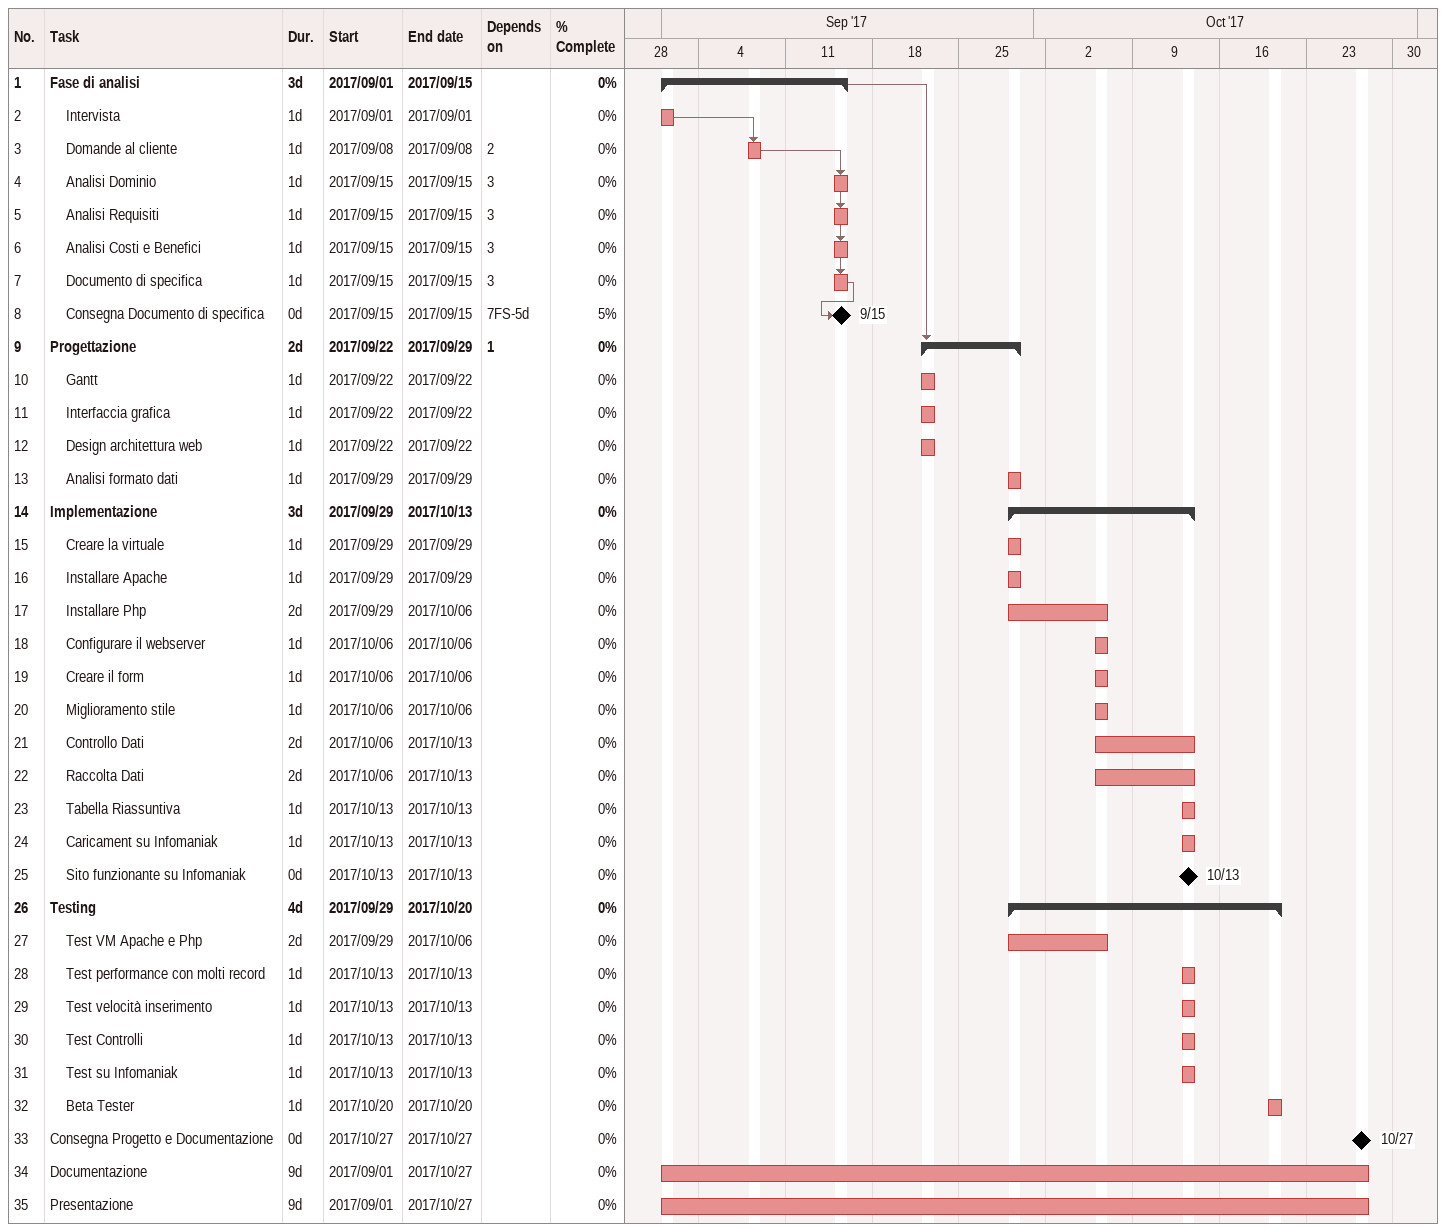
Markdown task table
| ID | Level | Task | Duration | Start | Finish | Predecessors | % complete |
|---|---|---|---|---|---|---|---|
| 1 | 1 | **Fase di analisi** | 3d | 2017-09-01 | 2017-09-15 |  | 0 |
| 2 | 2 | Intervista | 1d | 2017-09-01 | 2017-09-01 |  | 0 |
| 3 | 2 | Domande al cliente | 1d | 2017-09-08 | 2017-09-08 | 2 | 0 |
| 4 | 2 | Analisi Dominio | 1d | 2017-09-15 | 2017-09-15 | 3 | 0 |
| 5 | 2 | Analisi Requisiti | 1d | 2017-09-15 | 2017-09-15 | 3 | 0 |
| 6 | 2 | Analisi Costi e Benefici | 1d | 2017-09-15 | 2017-09-15 | 3 | 0 |
| 7 | 2 | Documento di specifica | 1d | 2017-09-15 | 2017-09-15 | 3 | 0 |
| 8 | 2 | Consegna Documento di specifica | 0d | 2017-09-15 | 2017-09-15 | 7FS-5d | 5 |
| 9 | 1 | **Progettazione** | 2d | 2017-09-22 | 2017-09-29 | 1 | 0 |
| 10 | 2 | Gantt | 1d | 2017-09-22 | 2017-09-22 |  | 0 |
| 11 | 2 | Interfaccia grafica | 1d | 2017-09-22 | 2017-09-22 |  | 0 |
| 12 | 2 | Design architettura web | 1d | 2017-09-22 | 2017-09-22 |  | 0 |
| 13 | 2 | Analisi formato dati | 1d | 2017-09-29 | 2017-09-29 |  | 0 |
| 14 | 1 | **Implementazione** | 3d | 2017-09-29 | 2017-10-13 |  | 0 |
| 15 | 2 | Creare la virtuale | 1d | 2017-09-29 | 2017-09-29 |  | 0 |
| 16 | 2 | Installare Apache | 1d | 2017-09-29 | 2017-09-29 |  | 0 |
| 17 | 2 | Installare Php | 2d | 2017-09-29 | 2017-10-06 |  | 0 |
| 18 | 2 | Configurare il webserver | 1d | 2017-10-06 | 2017-10-06 |  | 0 |
| 19 | 2 | Creare il form | 1d | 2017-10-06 | 2017-10-06 |  | 0 |
| 20 | 2 | Miglioramento stile | 1d | 2017-10-06 | 2017-10-06 |  | 0 |
| 21 | 2 | Controllo Dati | 2d | 2017-10-06 | 2017-10-13 |  | 0 |
| 22 | 2 | Raccolta Dati | 2d | 2017-10-06 | 2017-10-13 |  | 0 |
| 23 | 2 | Tabella Riassuntiva | 1d | 2017-10-13 | 2017-10-13 |  | 0 |
| 24 | 2 | Caricament su Infomaniak | 1d | 2017-10-13 | 2017-10-13 |  | 0 |
| 25 | 2 | Sito funzionante su Infomaniak | 0d | 2017-10-13 | 2017-10-13 |  | 0 |
| 26 | 1 | **Testing** | 4d | 2017-09-29 | 2017-10-20 |  | 0 |
| 27 | 2 | Test VM Apache e Php | 2d | 2017-09-29 | 2017-10-06 |  | 0 |
| 28 | 2 | Test performance con molti record | 1d | 2017-10-13 | 2017-10-13 |  | 0 |
| 29 | 2 | Test velocità inserimento | 1d | 2017-10-13 | 2017-10-13 |  | 0 |
| 30 | 2 | Test Controlli | 1d | 2017-10-13 | 2017-10-13 |  | 0 |
| 31 | 2 | Test su Infomaniak | 1d | 2017-10-13 | 2017-10-13 |  | 0 |
| 32 | 2 | Beta Tester | 1d | 2017-10-20 | 2017-10-20 |  | 0 |
| 33 | 1 | Consegna Progetto e Documentazione | 0d | 2017-10-27 | 2017-10-27 |  | 0 |
| 34 | 1 | Documentazione | 9d | 2017-09-01 | 2017-10-27 |  | 0 |
| 35 | 1 | Presentazione | 9d | 2017-09-01 | 2017-10-27 |  | 0 |
